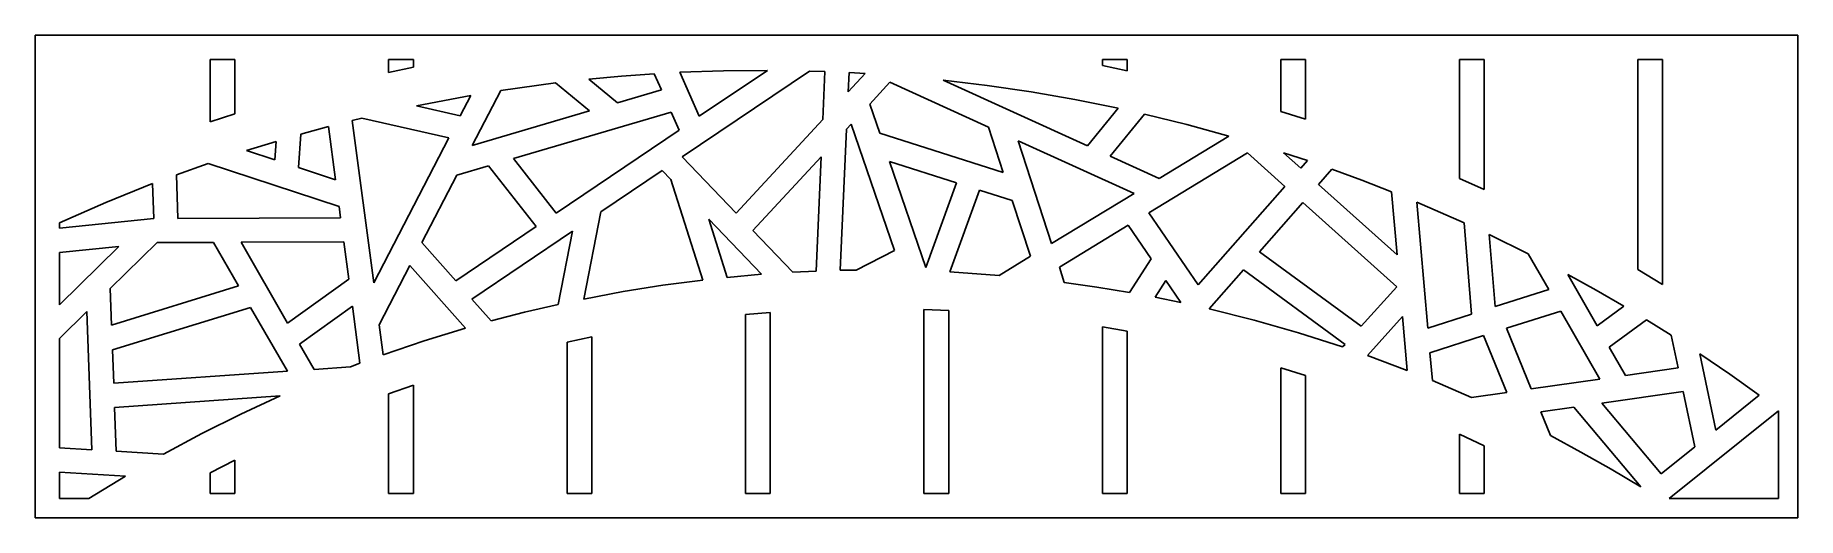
# Model space of a CAD drawing. Header units: millimetres. Extents: x -871 to 954, y 1476 to 1976.
import ezdxf

# ---------------------------------------------------------------- set-up
doc = ezdxf.new("R2010")
doc.units = ezdxf.units.MM
doc.layers.get('0').update_dxf_attribs({"color": 1, "true_color": 0xff0000})

msp = doc.modelspace()

# ---------------------------------------------------------------- linework, layer by layer
for p, q in [((-870.6, 1976.3), (-870.6, 1476.3)), ((954.4, 1976.3), (-870.6, 1976.3)), ((954.4, 1476.3), (954.4, 1976.3)), ((-663.9, 1951.3), (-689.6, 1951.3)), ((-689.6, 1951.3), (-689.6, 1886.5)), ((-663.9, 1894.9), (-663.9, 1951.3)), ((-479.1, 1951.3), (-504.8, 1951.3)), ((-504.8, 1951.3), (-504.8, 1937.8)), ((-504.8, 1937.8), (-479.1, 1943.3)), ((-479.1, 1943.3), (-479.1, 1951.3)), ((-229.7, 1936.4), (-263.5, 1933.9)), ((-222.3, 1919.6), (-229.7, 1936.4)), ((-203.1, 1937.9), (-157.8, 1939.5)), ((-183, 1892.3), (-203.1, 1937.9)), ((-200.6, 1850.3), (-68.9, 1939.2)), ((-112.5, 1939.9), (-183, 1892.3)), ((-157.8, 1939.5), (-112.5, 1939.9)), ((-68.9, 1939.2), (-52.9, 1938.7)), ((-52.9, 1938.7), (-55.1, 1889.1)), ((-28.8, 1917.6), (-27.9, 1937.6)), ((-11.2, 1936.7), (-28.8, 1917.6)), ((-27.9, 1937.6), (-11.2, 1936.7)), ((260, 1951.3), (234.4, 1951.3)), ((234.4, 1951.3), (234.4, 1944.9)), ((234.4, 1944.9), (260, 1939.5)), ((260, 1939.5), (260, 1951.3)), ((444.8, 1951.3), (419.2, 1951.3)), ((419.2, 1951.3), (419.2, 1897.4)), ((444.8, 1889.2), (444.8, 1951.3)), ((629.6, 1951.3), (604, 1951.3)), ((604, 1951.3), (604, 1828)), ((629.6, 1816.4), (629.6, 1951.3)), ((814.4, 1951.3), (788.7, 1951.3)), ((788.7, 1951.3), (788.7, 1733.5)), ((814.4, 1718.1), (814.4, 1951.3)), ((-388.7, 1919), (-418.2, 1862.1)), ((-331.8, 1926.9), (-388.7, 1919)), ((-296.6, 1897.8), (-331.8, 1926.9)), ((-263.5, 1933.9), (-297.3, 1930.8)), ((-297.3, 1930.8), (-267.7, 1906.3)), ((-267.7, 1906.3), (-222.3, 1919.6)), ((14.4, 1927.5), (-6.5, 1904.9)), ((116.3, 1881.1), (14.4, 1927.5)), ((69.6, 1929.8), (115.2, 1924.3)), ((218.9, 1861.8), (69.6, 1929.8)), ((115.2, 1924.3), (160.6, 1917.6)), ((160.6, 1917.6), (205.8, 1909.7)), ((-475.8, 1903.1), (-419.5, 1913.9)), ((-430.5, 1892.8), (-475.8, 1903.1)), ((-419.5, 1913.9), (-430.5, 1892.8)), ((-6.5, 1904.9), (3.8, 1874.8)), ((205.8, 1909.7), (250.7, 1900.6)), ((250.7, 1900.6), (218.9, 1861.8)), ((-689.6, 1886.5), (-663.9, 1894.9)), ((-595.7, 1873.7), (-567, 1881.6)), ((-567, 1881.6), (-559.6, 1826.4)), ((-542.6, 1887.8), (-532.3, 1890.4)), ((-520.2, 1719.6), (-542.6, 1887.8)), ((-532.3, 1890.4), (-442.3, 1869.9)), ((-418.2, 1862.1), (-296.6, 1897.8)), ((-212.1, 1896.5), (-375.5, 1848.6)), ((-204, 1878.1), (-212.1, 1896.5)), ((-55.1, 1889.1), (-144.8, 1792)), ((-30.5, 1878.9), (-25.8, 1884)), ((-25.8, 1884), (19.2, 1753.2)), ((131.6, 1834.2), (116.3, 1881.1)), ((242.5, 1851.1), (278, 1894.5)), ((278, 1894.5), (321.9, 1883.7)), ((321.9, 1883.7), (365.4, 1871.8)), ((419.2, 1897.4), (444.8, 1889.2)), ((-652, 1856.7), (-621.3, 1866.2)), ((-621.3, 1866.2), (-622.7, 1847.1)), ((-598.2, 1839.1), (-595.7, 1873.7)), ((-442.3, 1869.9), (-520.2, 1719.6)), ((-331.2, 1792.1), (-204, 1878.1)), ((-37, 1732.7), (-30.5, 1878.9)), ((3.8, 1874.8), (131.6, 1834.2)), ((147.2, 1867), (181.8, 1760.5)), ((267.3, 1812.3), (147.2, 1867)), ((365.4, 1871.8), (293.2, 1828)), ((-724.5, 1831.8), (-691.7, 1843.5)), ((-691.7, 1843.5), (-556, 1798.9)), ((-622.7, 1847.1), (-652, 1856.7)), ((-375.5, 1848.6), (-331.2, 1792.1)), ((-144.8, 1792), (-200.6, 1850.3)), ((-56.8, 1850.4), (-127.5, 1773.9)), ((-62.1, 1731.9), (-56.8, 1850.4)), ((51.6, 1735.8), (14, 1845.3)), ((14, 1845.3), (83.4, 1823.3)), ((293.2, 1828), (242.5, 1851.1)), ((282.6, 1792.4), (384.7, 1854.3)), ((384.7, 1854.3), (423.2, 1819.7)), ((421.8, 1854.6), (446.6, 1846.4)), ((439.7, 1838.5), (421.8, 1854.6)), ((446.6, 1846.4), (439.7, 1838.5)), ((-722.9, 1786.5), (-724.5, 1831.8)), ((-559.6, 1826.4), (-598.2, 1839.1)), ((-434.1, 1831.3), (-470.3, 1761.5)), ((-401.3, 1841), (-434.1, 1831.3)), ((-352, 1778.1), (-401.3, 1841)), ((-285, 1793.2), (-221.6, 1836.1)), ((-221.6, 1836.1), (-212.6, 1826.7)), ((-212.6, 1826.7), (-179.4, 1722.6)), ((472.1, 1837.5), (458.3, 1821.8)), ((503, 1826.1), (472.1, 1837.5)), ((533.7, 1814.1), (503, 1826.1)), ((604, 1828), (629.6, 1816.4)), ((-797.7, 1802.9), (-749.2, 1822.5)), ((-749.2, 1822.5), (-747.9, 1786.3)), ((83.4, 1823.3), (51.6, 1735.8)), ((76.5, 1731), (107.2, 1815.7)), ((107.2, 1815.7), (141.1, 1805)), ((181.8, 1760.5), (267.3, 1812.3)), ((423.2, 1819.7), (333.5, 1717.6)), ((458.3, 1821.8), (539.5, 1748.9)), ((539.5, 1748.9), (533.7, 1814.1)), ((-845.6, 1781.9), (-797.7, 1802.9)), ((-556, 1798.9), (-554.4, 1787.2)), ((-302.6, 1702.9), (-285, 1793.2)), ((141.1, 1805), (159.9, 1747.2)), ((333.5, 1717.6), (282.6, 1792.4)), ((441.8, 1803), (397, 1752)), ((539.1, 1715.6), (441.8, 1803)), ((571.2, 1672.8), (559.8, 1803.4)), ((559.8, 1803.4), (608.8, 1781.9)), ((-747.9, 1786.3), (-845.6, 1776.4)), ((-845.6, 1776.4), (-845.6, 1781.9)), ((-554.4, 1787.2), (-722.9, 1786.5)), ((-435.3, 1721.8), (-352, 1778.1)), ((-418.6, 1702.9), (-314.3, 1773.4)), ((-314.3, 1773.4), (-329.2, 1697.3)), ((-154.1, 1725.4), (-173.3, 1785.6)), ((-173.3, 1785.6), (-118.6, 1728.6)), ((-127.5, 1773.9), (-86.1, 1730.7)), ((189.8, 1736.1), (261.2, 1779.4)), ((261.2, 1779.4), (285, 1744.5)), ((608.8, 1781.9), (616.6, 1687.3)), ((-845.6, 1697.1), (-784.1, 1757.5)), ((-784.1, 1757.5), (-845.6, 1751.3)), ((-744.4, 1761.4), (-793, 1713.8)), ((-686.2, 1761.7), (-744.4, 1761.4)), ((-660.3, 1716.6), (-686.2, 1761.7)), ((-551.1, 1762.2), (-657.4, 1761.8)), ((-657.4, 1761.8), (-609.4, 1677.9)), ((-546, 1723.6), (-551.1, 1762.2)), ((-470.3, 1761.5), (-435.3, 1721.8)), ((19.2, 1753.2), (-20.6, 1733)), ((641, 1695.1), (634.9, 1769.8)), ((634.9, 1769.8), (675.3, 1749.9)), ((-845.6, 1751.3), (-845.6, 1697.1)), ((-482.7, 1737.7), (-514.5, 1676.3)), ((-425.2, 1672.7), (-482.7, 1737.7)), ((159.9, 1747.2), (127.4, 1727.5)), ((194.9, 1720.2), (189.8, 1736.1)), ((285, 1744.5), (262.5, 1709.8)), ((397, 1752), (502.4, 1674.7)), ((675.3, 1749.9), (696.5, 1712.7)), ((-791.6, 1676), (-660.3, 1716.6)), ((-609.4, 1677.9), (-546, 1723.6)), ((-220.7, 1717.2), (-261.7, 1710.6)), ((-179.4, 1722.6), (-220.7, 1717.2)), ((-118.6, 1728.6), (-154.1, 1725.4)), ((-86.1, 1730.7), (-62.1, 1731.9)), ((-20.6, 1733), (-37, 1732.7)), ((127.4, 1727.5), (76.5, 1731)), ((228.7, 1715.4), (194.9, 1720.2)), ((289, 1704.8), (300.2, 1722.1)), ((300.2, 1722.1), (315.7, 1699.4)), ((345, 1692.8), (380.5, 1733.1)), ((380.5, 1733.1), (485.6, 1656)), ((502.4, 1674.7), (539.1, 1715.6)), ((746.8, 1675.1), (716.4, 1728.3)), ((716.4, 1728.3), (745.6, 1712.2)), ((788.7, 1733.5), (814.4, 1718.1)), ((-793, 1713.8), (-791.6, 1676)), ((-398.5, 1680.2), (-418.6, 1702.9)), ((-329.2, 1697.3), (-364, 1689.2)), ((-261.7, 1710.6), (-302.6, 1702.9)), ((262.5, 1709.8), (228.7, 1715.4)), ((315.7, 1699.4), (289, 1704.8)), ((696.5, 1712.7), (641, 1695.1)), ((745.6, 1712.2), (774.4, 1695.5)), ((-817.1, 1690.1), (-845.6, 1662.1)), ((-811.9, 1546.7), (-817.1, 1690.1)), ((-647.6, 1694.3), (-790.7, 1650.2)), ((-609.6, 1628.1), (-647.6, 1694.3)), ((-596.9, 1656.1), (-542.2, 1695.5)), ((-542.2, 1695.5), (-534.4, 1636.4)), ((-364, 1689.2), (-398.5, 1680.2)), ((-109.6, 1689.1), (-135.2, 1687)), ((-135.2, 1687), (-135.2, 1501.3)), ((-109.6, 1501.3), (-109.6, 1689.1)), ((49.6, 1692.2), (49.6, 1501.3)), ((75.2, 1691), (49.6, 1692.2)), ((75.2, 1501.3), (75.2, 1691)), ((391.5, 1681.1), (345, 1692.8)), ((437.5, 1667.9), (391.5, 1681.1)), ((508.7, 1644.3), (545.1, 1684.9)), ((545.1, 1684.9), (550, 1628.9)), ((616.6, 1687.3), (571.2, 1672.8)), ((709.2, 1690.5), (652.8, 1672.6)), ((749.4, 1620), (709.2, 1690.5)), ((774.4, 1695.5), (746.8, 1675.1)), ((759.2, 1653.2), (797.6, 1681.5)), ((797.6, 1681.5), (823.4, 1665.4)), ((-845.6, 1662.1), (-845.6, 1548.7)), ((-514.5, 1676.3), (-510.3, 1645.2)), ((-468, 1659.6), (-425.2, 1672.7)), ((-294.4, 1663.8), (-320, 1658.4)), ((-294.4, 1501.3), (-294.4, 1663.8)), ((234.4, 1674), (234.4, 1501.3)), ((260, 1669.6), (234.4, 1674)), ((260, 1501.3), (260, 1669.6)), ((483.1, 1653.3), (437.5, 1667.9)), ((573.5, 1647.3), (628.9, 1665)), ((628.9, 1665), (653, 1606.1)), ((652.8, 1672.6), (678.5, 1609.8)), ((823.4, 1665.4), (830.5, 1631.7)), ((-790.7, 1650.2), (-789.4, 1615.7)), ((-581.9, 1630), (-596.9, 1656.1)), ((-510.3, 1645.2), (-468, 1659.6)), ((-320, 1658.4), (-320, 1501.3)), ((485.6, 1656), (483.1, 1653.3)), ((550, 1628.9), (508.7, 1644.3)), ((576, 1618.4), (573.5, 1647.3)), ((776, 1623.8), (759.2, 1653.2)), ((869.6, 1567.2), (853, 1646.1)), ((853, 1646.1), (884, 1625)), ((-789.4, 1615.7), (-609.6, 1628.1)), ((-544.3, 1632.6), (-581.9, 1630)), ((-534.4, 1636.4), (-544.3, 1632.6)), ((419.2, 1631.6), (419.2, 1501.3)), ((444.8, 1623.7), (419.2, 1631.6)), ((830.5, 1631.7), (776, 1623.8)), ((884, 1625), (914.5, 1603.2)), ((-479.1, 1613.7), (-504.8, 1604.7)), ((-479.1, 1501.3), (-479.1, 1613.7)), ((444.8, 1501.3), (444.8, 1623.7)), ((616.7, 1600.9), (576, 1618.4)), ((653, 1606.1), (616.7, 1600.9)), ((678.5, 1609.8), (749.4, 1620)), ((751.5, 1595.1), (835.7, 1607.2)), ((835.7, 1607.2), (847.8, 1549.7)), ((-788.5, 1590.7), (-617, 1602.5)), ((-786.8, 1545.2), (-788.5, 1590.7)), ((-617, 1602.5), (-657.9, 1583.6)), ((-504.8, 1604.7), (-504.8, 1501.3)), ((688.3, 1586), (722.4, 1590.9)), ((722.4, 1590.9), (791.8, 1508.3)), ((813.1, 1521.9), (751.5, 1595.1)), ((914.5, 1603.2), (869.6, 1567.2)), ((-657.9, 1583.6), (-698.3, 1563.5)), ((698.3, 1561.4), (688.3, 1586)), ((934.4, 1587.1), (821.1, 1496.3)), ((934.4, 1496.3), (934.4, 1587.1)), ((-698.3, 1563.5), (-738, 1542.2)), ((604, 1562.8), (604, 1501.3)), ((629.6, 1550.9), (604, 1562.8)), ((729.9, 1544.4), (698.3, 1561.4)), ((-845.6, 1548.7), (-811.9, 1546.7)), ((-738, 1542.2), (-786.8, 1545.2)), ((-663.9, 1536.1), (-689.6, 1522.9)), ((-663.9, 1501.3), (-663.9, 1536.1)), ((629.6, 1501.3), (629.6, 1550.9)), ((761.1, 1526.8), (729.9, 1544.4)), ((847.8, 1549.7), (813.1, 1521.9)), ((-777.3, 1519.5), (-845.6, 1523.7)), ((-845.6, 1523.7), (-845.6, 1496.3)), ((-815, 1496.3), (-777.3, 1519.5)), ((-689.6, 1522.9), (-689.6, 1501.3)), ((791.8, 1508.3), (761.1, 1526.8)), ((-689.6, 1501.3), (-663.9, 1501.3)), ((-504.8, 1501.3), (-479.1, 1501.3)), ((-320, 1501.3), (-294.4, 1501.3)), ((-135.2, 1501.3), (-109.6, 1501.3)), ((49.6, 1501.3), (75.2, 1501.3)), ((234.4, 1501.3), (260, 1501.3)), ((419.2, 1501.3), (444.8, 1501.3)), ((604, 1501.3), (629.6, 1501.3)), ((-845.6, 1496.3), (-815, 1496.3)), ((821.1, 1496.3), (934.4, 1496.3)), ((-870.6, 1476.3), (954.4, 1476.3))]:
    msp.add_line(p, q)

doc.saveas('drawing.dxf')
